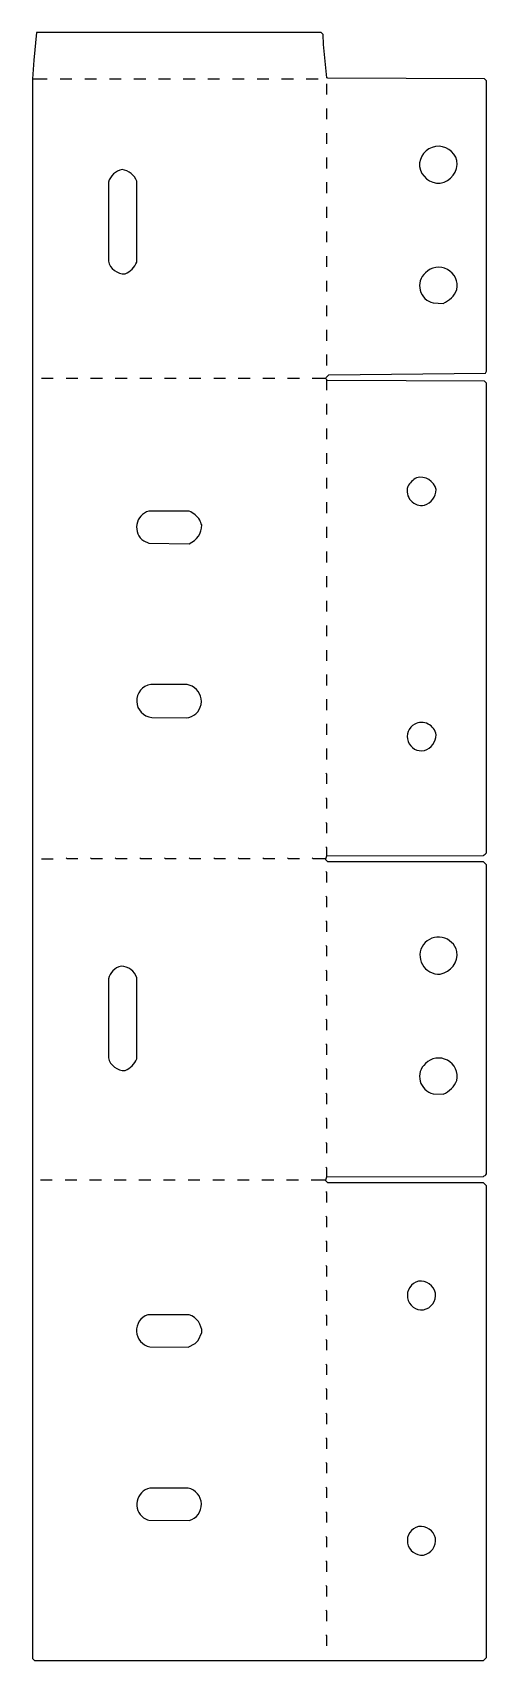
# Model space of a CAD drawing. Extents: x 25 to 486, y 85 to 1738.
import ezdxf

# ---------------------------------------------------------------- set-up
doc = ezdxf.new("R2010")
doc.units = 0
doc.layers.get('0').update_dxf_attribs({"linetype": 'CONTINUOUS'})

msp = doc.modelspace()

# ---------------------------------------------------------------- linework, layer by layer
at = {"color": 250, "linetype": 'CONTINUOUS'}
for points in [[(309, 1387), (323, 1387), (323.2, 1387.9), (326.003105, 1390.503144), (484.987423, 1391.999842), (486, 1394), (486, 1689), (484, 1691), (324.9, 1691.7), (323.961538, 1692.192308), (320.45082, 1726.040984), (320, 1736), (318, 1738), (29, 1738), (26.45082, 1709.959016), (25, 1691), (25, 87), (27, 85), (483, 85), (485, 87), (486, 88), (486, 567), (483, 570), (325, 570), (323, 572), (323, 573), (324, 576), (324, 585), (323, 586)], [(25, 1691), (40, 1691)], [(53, 1691), (65, 1691)], [(78, 1691), (90, 1691)], [(103, 1691), (115, 1691)], [(128, 1691), (140, 1691)], [(153, 1691), (165, 1691)], [(178, 1691), (190, 1691)], [(203, 1691), (215, 1691)], [(228, 1691), (240, 1691)], [(253, 1691), (265, 1691)], [(278, 1691), (290, 1691)], [(303, 1691), (315, 1691)], [(34, 1387), (46, 1387)], [(59, 1387), (71, 1387)], [(84, 1387), (96, 1387)], [(109, 1387), (121, 1387)], [(134, 1387), (146, 1387)], [(159, 1387), (171, 1387)], [(184, 1387), (196, 1387)], [(209, 1387), (221, 1387)], [(234, 1387), (246, 1387)], [(259, 1387), (271, 1387)], [(284, 1387), (296, 1387)], [(33, 573), (45, 573)], [(58, 573), (70, 573)], [(83, 573), (95, 573)], [(108, 573), (120, 573)], [(133, 573), (145, 573)], [(158, 573), (170, 573)], [(183, 573), (195, 573)], [(208, 573), (220, 573)], [(233, 573), (245, 573)], [(258, 573), (270, 573)], [(283, 573), (295, 573)], [(308, 573), (323, 573)]]:
    msp.add_lwpolyline(points, dxfattribs=at)
at = {"color": 251, "linetype": 'CONTINUOUS'}
for points in [[(324, 1675), (324, 1686)], [(324, 1650), (324, 1661)], [(324, 1625), (324, 1636)], [(324, 1600), (324, 1611)], [(324, 1575), (324, 1586)], [(324, 1550), (324, 1561)], [(324, 1525), (324, 1536)], [(324, 1500), (324, 1511)], [(324, 1475), (324, 1486)], [(324, 1450), (324, 1461)], [(324, 1425), (324, 1436)], [(324, 1400), (324, 1411)], [(324, 1375), (324, 1385)], [(324, 1350), (324, 1361)], [(324, 1325), (324, 1336)], [(324, 1300), (324, 1311)], [(324, 1275), (324, 1286)], [(324, 1250), (324, 1261)], [(324, 1225), (324, 1236)], [(324, 1200), (324, 1211)], [(324, 1175), (324, 1186)], [(324, 1150), (324, 1161)], [(324, 1125), (324, 1136)], [(324, 1100), (324, 1111)], [(324, 1075), (324, 1086)], [(324, 1050), (324, 1061)], [(324, 1025), (324, 1036)], [(324, 1000), (324, 1011)], [(324, 975), (324, 985), (323, 986)], [(324, 950), (324, 960), (323, 961)], [(324, 925), (324, 935), (323, 936)], [(34, 899), (46, 899)], [(323, 899), (310, 899), (309, 900)], [(324, 875), (324, 885), (323, 886)], [(324, 850), (324, 860), (323, 861)], [(324, 825), (324, 835), (323, 836)], [(324, 800), (324, 810), (323, 811)], [(324, 775), (324, 785), (323, 786)], [(324, 750), (324, 760), (323, 761)], [(324, 725), (324, 735), (323, 736)], [(324, 700), (324, 710), (323, 711)], [(324, 675), (324, 685), (323, 686)], [(324, 650), (324, 660), (323, 661)], [(324, 625), (324, 635), (323, 636)], [(324, 600), (324, 610), (323, 611)], [(324, 550), (324, 560), (323, 561)], [(324, 525), (324, 535), (323, 536)], [(324, 500), (324, 510), (323, 511)], [(324, 475), (324, 485), (323, 486)], [(324, 450), (324, 460), (323, 461)], [(324, 425), (324, 435), (323, 436)], [(324, 400), (324, 410), (323, 411)], [(324, 375), (324, 385), (323, 386)], [(324, 350), (324, 360), (323, 361)], [(324, 325), (324, 335), (323, 336)], [(324, 300), (324, 310), (323, 311)], [(324, 275), (324, 285), (323, 286)], [(324, 250), (324, 260), (323, 261)], [(324, 225), (324, 235), (323, 236)], [(324, 200), (324, 210), (323, 211)], [(324, 175), (324, 185), (323, 186)], [(324, 150), (324, 160), (323, 161)], [(324, 125), (324, 135), (323, 136)], [(324, 100), (324, 110), (323, 111)]]:
    msp.add_lwpolyline(points, dxfattribs=at)
at = {"color": 250, "linetype": 'CONTINUOUS'}
for points in [[(439, 1585, 0.403449), (456, 1608, 0.907416), (418, 1602, 0.382037), (439, 1585)], [(119, 1493, 0.194702), (131, 1505), (131, 1587, 0.251073), (116, 1599, 0.274878), (102, 1586), (102, 1506, 0.364152), (119, 1493)], [(442, 1463, 0.196381), (456, 1477, 0.747003), (424, 1494, 0.612915), (432.040984, 1463.45082), (442, 1463)], [(324, 902), (482.996895, 902.496856, 0.11356), (486, 905), (486, 1382), (484, 1384), (324.9, 1384.8), (324, 1385), (323, 1387)], [(423, 1258, 0.318899), (435, 1274, 0.409444), (415, 1286, 0.126932), (406, 1277, 0.559869), (423, 1258)], [(184, 1219, 0.305833), (197, 1238, -0.078207), (195, 1243, 0.127314), (184, 1252), (143, 1252, 0.628287), (137.9, 1221.8), (143.011615, 1219.487819), (184, 1219)], [(181, 1042, 0.750594), (187.1, 1074.2), (182, 1076), (145, 1076, 0.880393), (146.013493, 1042.485736), (181, 1042)], [(423, 1009, 0.305817), (435, 1025, 0.500495), (413.1, 1035.8, 0.863303), (423, 1009)], [(324, 576), (482.996895, 576.496856, 0.11356), (486, 579), (486, 893), (483, 896), (325, 896), (323, 898), (323, 899), (324, 902), (324, 910), (323, 911)], [(439, 782, 0.403449), (456, 805, 0.621972), (422, 812, 0.637413), (439, 782)], [(119, 684, 0.194702), (131, 696), (131, 778, 0.309588), (115, 790, 0.292045), (102, 777), (102, 697, 0.353617), (119, 684)], [(442, 660, 0.196381), (456, 674, 0.747003), (424, 691, 0.612915), (432.040984, 660.45082), (442, 660)], [(422, 441, 0.39251), (434.3, 458.1, 0.377421), (417, 470, 0.940574), (422, 441)], [(183, 403), (190.1, 406.8), (193.2, 409.9), (197, 418, 0.325001), (184, 436), (142, 436, 0.761896), (144.01218, 403.487196), (183, 403)], [(184, 227, 0.789208), (183, 260), (144, 260, 0.63917), (137.846154, 229.769231, 0.116727), (143.011615, 227.487819), (184, 227)], [(422, 192, 0.39251), (434.3, 209.1, 0.38801), (417, 221, 0.940574), (422, 192)]]:
    msp.add_lwpolyline(points, format="xyb", dxfattribs=at)
at = {"color": 252, "linetype": 'CONTINUOUS'}
for points in [[(71, 899), (60, 899), (59, 900)], [(96, 899), (85, 899), (84, 900)], [(121, 899), (110, 899), (109, 900)], [(146, 899), (135, 899), (134, 900)], [(171, 899), (160, 899), (159, 900)], [(196, 899), (185, 899), (184, 900)], [(221, 899), (210, 899), (209, 900)], [(246, 899), (235, 899), (234, 900)], [(271, 899), (260, 899), (259, 900)], [(296, 899), (285, 899), (284, 900)]]:
    msp.add_lwpolyline(points, dxfattribs=at)

doc.saveas('drawing.dxf')
